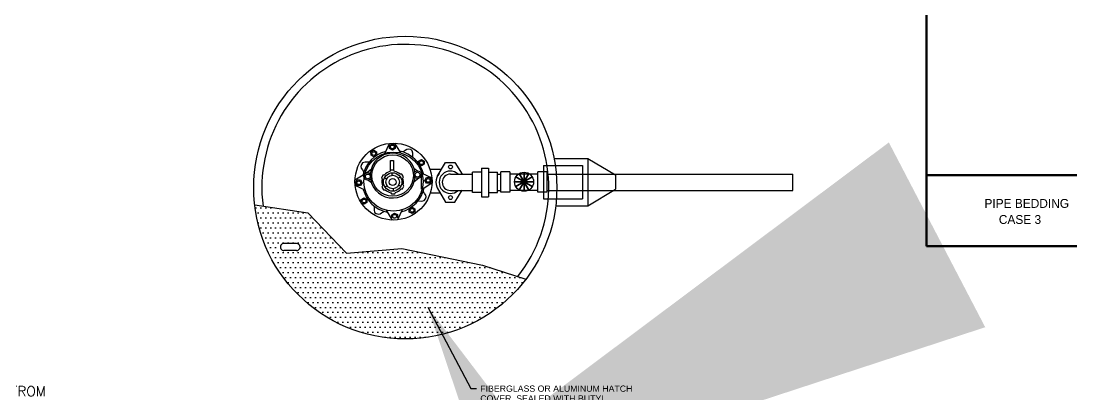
# Paper-space layout 'WS DET' of a CAD drawing. Header units: feet, sheet in inches. Extents: x -12.2 to 22.7, y -7.4 to 15.4.
# Drawn here: x 13.116 to 18.085, y 5.931 to 7.696 of the extents above; entities that cross this region are included whole.
import ezdxf
from ezdxf.enums import TextEntityAlignment as Align

# ---------------------------------------------------------------- set-up
doc = ezdxf.new("R2010")
doc.units = ezdxf.units.FT
doc.header["$MEASUREMENT"] = 0
for name, color, linetype in [('6', 6, 'Continuous'), ('N-ARROW', 7, 'Continuous'), ('PNT_MRK', 7, 'Continuous')]:
    doc.layers.add(name, color=color, linetype=linetype)
doc.layers.add('Border', color=118, linetype='Continuous', lineweight=70)
doc.styles.add('_TCW_TXTSTY_2B', font='arial.ttf', dxfattribs={"height": 0.130972})
doc.styles.add('ITALICC', font='simplex', dxfattribs={"height": 0.005333})
doc.styles.add('L100', font='simplex.shx', dxfattribs={"width": 0.7})
doc.styles.add('ROMANS', font='ROMANS.shx', dxfattribs={"height": 6})
doc.styles.add('SIMPLEX', font='simplex.shx', dxfattribs={"width": 0.9, "height": 0.08})
doc.dimstyles.new('ACE1', dxfattribs={"dimscale": 20, "dimtxt": 0.18, "dimasz": 0.15, "dimexe": 0.08, "dimexo": 0.05, "dimgap": 0.03, "dimtad": 1, "dimdsep": 46, "dimtxsty": 'L100', "dimcen": 0.03, "dimclrd": 256, "dimclre": 256, "dimclrt": 256, "dimaunit": 1, "dimadec": 0, "dimazin": 0, "dimtfac": 1, "dimtofl": 0, "dimtmove": 0, "dimatfit": 3, "dimfxl": 1, "dimtolj": 1, "dimtzin": 0, "dimarcsym": 0})

# ---------------------------------------------------------------- blocks, each defined once
blk = doc.blocks.new('STNDBLK', base_point=(0, 0))
at = {"layer": 'Border'}
for p, q in [((0, 10.2), (0, 0)), ((7.2, 10.2), (0, 10.2)), ((7.2, 0.4), (7.2, 10.2)), ((0, 0.8), (7.2, 0.8)), ((2.4, 0.8), (2.4, 0)), ((4.9, 0.8), (4.9, 0.4)), ((6, 0.4), (6, 0.8)), ((4.9, 0.4), (7.2, 0.4)), ((4.9, 0.4), (4.9, 0)), ((7.2, 0), (7.2, 0.4)), ((4.9, 0.2), (7.2, 0.2)), ((0, 0), (7.2, 0))]:
    blk.add_line(p, q, dxfattribs=at)
at = {"style": 'ITALICC'}
for s, p in [('CITY OF', (3.632, 0.561)), ('JACKSONVILLE', (3.632, 0.304)), ('STANDARD', (3.632, 0.047))]:
    blk.add_text(s, height=0.15, dxfattribs=at).set_placement(p, align=Align.CENTER)
at = {"style": 'SIMPLEX'}
blk.add_text('PLATE', height=0.075, dxfattribs=at).set_placement((6.078, 0.563))
for s, p in [('DATE DRAWN', (5.51, 0.295)), ('REVISED DATE', (5.561, 0.099))]:
    blk.add_text(s, height=0.075).set_placement(p, align=Align.MIDDLE)
for tag, height, p in [('SCALE', 0.09, (5.431, 0.618)), ('PLATE_NO.', 0.075, (6.796, 0.598))]:
    blk.add_attdef(tag, text='', height=height, dxfattribs=at).set_placement(p, align=Align.MIDDLE)
for tag, p in [('DATE_DRAWN', (6.486, 0.294)), ('REVDATE', (6.574, 0.103))]:
    blk.add_attdef(tag, text='', height=0.075).set_placement(p, align=Align.MIDDLE)

psp = doc.layouts.new('WS DET')

# ---------------------------------------------------------------- hatches: boundary and pattern name
at = {"layer": '6'}
h = psp.add_hatch(dxfattribs=at)
h.set_pattern_fill('DOTS', color=8, scale=0.376753, style=0)
h.set_pattern_definition([(0, (28.13044, -3.33703), (0.01177353, 0.02354706), [0, -0.02354706])])
h.paths.add_polyline_path([(15.50356, 6.4742), (15.29877, 6.5411), (14.91709, 6.61883), (14.65453, 6.59697), (14.4722, 6.78888), (14.22103, 6.82584, 0.6759357)])
h.paths.add_polyline_path([(14.41838, 6.60928), (14.35947, 6.60928, -1.000282), (14.35947, 6.64319), (14.41838, 6.64319, -1.000282)], flags=16)

# ---------------------------------------------------------------- linework, layer by layer
psp.add_line((16.76544, 6.89446), (16.76468, 6.97158), dxfattribs=at)
at = {"layer": 'N-ARROW'}
for p, q in [((14.83634, 7.06988), (14.85851, 7.11719)), ((14.85815, 7.10761), (14.87143, 7.11554)), ((14.85838, 7.09214), (14.85815, 7.10761)), ((14.87143, 7.11554), (14.88494, 7.10801)), ((14.91211, 7.07153), (14.88337, 7.11804)), ((14.88494, 7.10801), (14.88517, 7.09254)), ((14.77089, 7.07633), (14.78417, 7.08426)), ((14.77112, 7.06086), (14.77089, 7.07633)), ((14.78463, 7.05333), (14.77112, 7.06086)), ((14.78417, 7.08426), (14.79768, 7.07673)), ((14.79791, 7.06126), (14.78463, 7.05333)), ((14.79768, 7.07673), (14.79791, 7.06126)), ((14.87189, 7.08461), (14.85838, 7.09214)), ((14.88517, 7.09254), (14.87189, 7.08461)), ((14.93316, 7.0831), (14.92094, 7.07667)), ((14.94074, 7.08849), (14.93316, 7.0831)), ((14.94872, 7.08989), (14.94074, 7.08849)), ((14.95889, 7.0873), (14.94872, 7.08989)), ((14.96627, 7.08171), (14.95889, 7.0873)), ((14.96906, 7.07013), (14.96627, 7.08171)), ((14.96872, 7.05142), (14.96906, 7.07013)), ((14.72583, 7.01773), (14.72323, 7.00755)), ((14.72583, 7.01773), (14.72323, 7.00755)), ((14.72323, 7.00755), (14.72463, 6.99957)), ((14.72323, 7.00755), (14.72463, 6.99957)), ((14.73142, 7.02511), (14.72583, 7.01773)), ((14.73142, 7.02511), (14.72583, 7.01773)), ((14.743, 7.0279), (14.73142, 7.02511)), ((14.743, 7.0279), (14.73142, 7.02511)), ((14.76171, 7.02756), (14.743, 7.0279)), ((14.76171, 7.02756), (14.743, 7.0279)), ((14.86315, 6.98971), (14.86246, 7.03569)), ((14.86246, 7.03569), (14.87689, 7.03569)), ((14.87689, 7.03569), (14.87689, 6.99063)), ((14.99569, 7.03315), (15.00897, 7.04108)), ((14.99593, 7.01768), (14.99569, 7.03315)), ((15.00943, 7.01015), (14.99593, 7.01768)), ((15.00897, 7.04108), (15.02248, 7.03355)), ((15.02271, 7.01808), (15.00943, 7.01015)), ((15.02248, 7.03355), (15.02271, 7.01808)), ((15.08354, 6.95976), (15.12301, 7.0267)), ((15.12301, 7.0267), (15.16767, 7.0267)), ((15.12301, 7.0267), (15.16767, 7.0267)), ((15.16767, 7.0267), (15.20194, 6.97071)), ((15.58626, 7.01272), (15.58626, 6.85449)), ((15.58626, 7.01272), (15.77065, 7.01272)), ((15.63617, 7.04527), (15.79566, 7.04527)), ((15.77065, 7.01272), (15.77065, 6.85449)), ((15.79566, 7.04527), (15.92701, 6.96751)), ((15.79566, 7.04527), (15.79566, 6.82194)), ((14.7416, 6.97095), (14.69508, 6.94221)), ((14.72463, 6.99957), (14.73002, 6.992)), ((14.72463, 6.99957), (14.73002, 6.992)), ((14.73002, 6.992), (14.73645, 6.97977)), ((14.73002, 6.992), (14.73645, 6.97977)), ((14.74928, 6.97745), (14.77127, 6.9942)), ((14.82682, 6.96664), (14.82017, 6.9531)), ((14.83374, 6.96654), (14.82682, 6.96664)), ((14.86315, 6.98971), (14.85975, 6.98349)), ((14.8782, 6.99072), (14.86315, 6.98971)), ((14.87119, 6.96632), (14.87048, 6.97771)), ((14.88158, 6.98468), (14.8782, 6.99072)), ((14.90011, 6.95213), (14.90962, 6.95844)), ((14.91635, 6.97079), (14.90926, 6.97063)), ((14.92475, 6.95826), (14.91635, 6.97079)), ((14.9212, 6.95232), (14.92475, 6.95826)), ((14.97337, 6.99993), (14.98994, 6.98685)), ((15.00953, 6.89976), (15.00953, 6.97028)), ((15.01105, 6.97679), (15.05836, 6.95461)), ((15.10327, 6.99323), (15.05003, 6.99338)), ((15.14616, 6.97158), (15.25068, 6.97158)), ((15.2928, 6.98089), (15.25068, 6.98089)), ((15.25068, 6.88487), (15.25068, 6.98089)), ((15.2928, 6.99958), (15.32671, 6.99958)), ((15.2928, 6.99958), (15.2928, 6.86395)), ((15.32671, 6.99958), (15.32671, 6.86395)), ((15.32671, 6.98089), (15.36883, 6.98089)), ((15.36883, 6.88487), (15.36883, 6.98089)), ((15.36883, 6.97158), (15.38433, 6.97158)), ((15.38433, 6.88593), (15.38433, 6.98195)), ((15.42664, 6.98195), (15.38433, 6.98195)), ((15.42664, 6.98195), (15.42664, 6.88593)), ((15.42664, 6.97264), (15.55996, 6.97264)), ((15.53358, 6.95793), (15.45533, 6.91276)), ((15.53358, 6.91276), (15.45533, 6.95793)), ((15.45533, 6.91276), (15.53358, 6.95793)), ((15.45533, 6.95793), (15.53358, 6.91276)), ((15.51704, 6.97447), (15.47187, 6.89622)), ((15.51704, 6.89622), (15.47187, 6.97447)), ((15.47187, 6.89622), (15.51704, 6.97447)), ((15.47187, 6.97447), (15.51704, 6.89622)), ((15.49446, 6.89017), (15.49446, 6.98052)), ((15.49446, 6.98052), (15.49446, 6.89017)), ((15.60228, 6.98195), (15.55996, 6.98195)), ((15.55996, 6.88593), (15.55996, 6.98195)), ((15.60228, 6.98195), (15.60228, 6.88593)), ((15.60228, 6.97158), (16.76468, 6.97158)), ((15.92701, 6.96751), (15.92701, 6.8997)), ((14.74324, 6.89517), (14.69593, 6.91735)), ((14.69758, 6.93027), (14.70512, 6.94378)), ((14.70552, 6.91699), (14.69758, 6.93027)), ((14.70512, 6.94378), (14.72058, 6.94401)), ((14.72098, 6.91722), (14.70552, 6.91699)), ((14.72058, 6.94401), (14.72851, 6.93073)), ((14.72851, 6.93073), (14.72098, 6.91722)), ((14.7731, 6.92956), (14.75653, 6.94264)), ((14.82017, 6.9531), (14.82385, 6.94704)), ((14.82553, 6.91604), (14.82198, 6.9101)), ((14.82198, 6.9101), (14.83038, 6.89757)), ((14.84445, 6.94837), (14.83422, 6.95345)), ((14.84662, 6.91623), (14.83711, 6.90991)), ((14.90229, 6.91999), (14.91251, 6.91491)), ((14.91992, 6.90172), (14.92656, 6.91526)), ((14.92656, 6.91526), (14.92288, 6.92132)), ((14.99719, 6.95204), (14.9752, 6.93529)), ((15.01269, 6.90101), (15.05921, 6.92975)), ((15.02577, 6.94123), (15.03331, 6.95474)), ((15.03371, 6.92795), (15.02577, 6.94123)), ((15.03331, 6.95474), (15.04877, 6.95497)), ((15.04917, 6.92818), (15.03371, 6.92795)), ((15.04877, 6.95497), (15.0567, 6.94169)), ((15.0567, 6.94169), (15.04917, 6.92818)), ((15.08354, 6.90628), (15.12301, 6.83935)), ((15.53963, 6.93534), (15.44928, 6.93534)), ((15.44928, 6.93534), (15.53963, 6.93534)), ((14.72478, 6.85175), (14.73806, 6.85968)), ((14.73806, 6.85968), (14.75157, 6.85215)), ((14.83038, 6.89757), (14.83747, 6.89773)), ((14.86515, 6.88368), (14.86853, 6.87764)), ((14.86853, 6.87764), (14.88358, 6.87865)), ((14.87554, 6.90204), (14.87625, 6.89065)), ((14.88358, 6.87865), (14.88699, 6.88486)), ((14.91299, 6.90182), (14.91992, 6.90172)), ((15.02427, 6.87996), (15.01784, 6.89219)), ((15.02966, 6.87238), (15.02427, 6.87996)), ((15.02846, 6.85423), (15.03106, 6.86441)), ((15.03106, 6.86441), (15.02966, 6.87238)), ((15.09818, 6.88145), (15.051, 6.88159)), ((15.14616, 6.89446), (15.25068, 6.89446)), ((15.16767, 6.83935), (15.20194, 6.89533)), ((15.2928, 6.88487), (15.25068, 6.88487)), ((15.2928, 6.86395), (15.32671, 6.86395)), ((15.32671, 6.88487), (15.36883, 6.88487)), ((15.36883, 6.89446), (15.38433, 6.89446)), ((15.42664, 6.88593), (15.38433, 6.88593)), ((15.42664, 6.89553), (15.55996, 6.89553)), ((15.60228, 6.88593), (15.55996, 6.88593)), ((15.60228, 6.89446), (16.76544, 6.89446)), ((15.79566, 6.82194), (15.92701, 6.8997)), ((14.72501, 6.83628), (14.72478, 6.85175)), ((14.73852, 6.82875), (14.72501, 6.83628)), ((14.7518, 6.83668), (14.73852, 6.82875)), ((14.75157, 6.85215), (14.7518, 6.83668)), ((14.78556, 6.82054), (14.78522, 6.80183)), ((14.95162, 6.80756), (14.9649, 6.81549)), ((14.95186, 6.79209), (14.95162, 6.80756)), ((14.9649, 6.81549), (14.97841, 6.80796)), ((14.97841, 6.80796), (14.97864, 6.79249)), ((14.99258, 6.8444), (15.01129, 6.84406)), ((15.01129, 6.84406), (15.02287, 6.84685)), ((15.02287, 6.84685), (15.02846, 6.85423)), ((15.12301, 6.83935), (15.16767, 6.83935)), ((15.58626, 6.85449), (15.77065, 6.85449)), ((15.64437, 6.82194), (15.79566, 6.82194)), ((14.78522, 6.80183), (14.78802, 6.79025)), ((14.78802, 6.79025), (14.7954, 6.78466)), ((14.7954, 6.78466), (14.80557, 6.78207)), ((14.80557, 6.78207), (14.81355, 6.78346)), ((14.81355, 6.78346), (14.82113, 6.78886)), ((14.82113, 6.78886), (14.83335, 6.79529)), ((14.84217, 6.80043), (14.87091, 6.75392)), ((14.86911, 6.77942), (14.88239, 6.78735)), ((14.86935, 6.76395), (14.86911, 6.77942)), ((14.88239, 6.78735), (14.8959, 6.77982)), ((14.91795, 6.80208), (14.89577, 6.75476)), ((14.8959, 6.77982), (14.89613, 6.76435)), ((14.96536, 6.78456), (14.95186, 6.79209)), ((14.97864, 6.79249), (14.96536, 6.78456)), ((14.41839, 6.64319), (14.35947, 6.64319)), ((14.41839, 6.60928), (14.35947, 6.60928)), ((15.24256, 5.95741), (15.26987, 5.95741))]:
    psp.add_line(p, q, dxfattribs=at)
psp.add_lwpolyline([(14.22103, 6.82584), (14.4722, 6.78888), (14.65453, 6.59697), (14.91709, 6.61883), (15.29877, 6.5411), (15.50356, 6.4742)], dxfattribs=at)
for centre, radius in [((14.93293, 6.90765), 0.71658), ((14.87714, 6.93598), 0.18217), ((14.87166, 7.10007), 0.00879), ((14.87714, 6.93598), 0.13998), ((14.87324, 6.96474), 0.09816), ((14.7844, 7.06879), 0.00879), ((15.0092, 7.02561), 0.00879), ((15.1469, 7.00542), 0.0092), ((14.7558, 6.96065), 0.01802), ((14.7558, 6.96065), 0.01127), ((14.87337, 6.93418), 0.04363), ((14.87337, 6.93418), 0.03221), ((14.99067, 6.96884), 0.01802), ((14.99067, 6.96884), 0.01127), ((15.49446, 6.93534), 0.04517), ((14.71305, 6.9305), 0.00879), ((14.87337, 6.93418), 0.01616), ((15.04124, 6.94146), 0.00879), ((15.1469, 6.86062), 0.0092), ((14.73829, 6.84422), 0.00879), ((14.96513, 6.80002), 0.00879), ((14.88262, 6.77188), 0.00879)]:
    psp.add_circle(centre, radius, dxfattribs=at)
for centre, radius, start, end in [((14.93293, 6.90765), 0.67816, 321.64966, 187.42245), ((14.87714, 6.93598), 0.14735, 104.41282, 168.44226), ((14.87324, 6.96474), 0.10614, 9.17366, 174.82074), ((14.87714, 6.93598), 0.14735, 14.41282, 78.44226), ((14.87337, 6.93418), 0.05116, 105.43963, 140.76417), ((14.87337, 6.93418), 0.05116, 45.43963, 80.76417), ((15.14616, 6.93302), 0.06809, 142.07049, 217.92951), ((15.14616, 6.93302), 0.05298, 46.69774, 313.30226), ((15.14616, 6.93302), 0.03856, 90, 270), ((14.87324, 6.96474), 0.10614, 189.17366, 354.82074), ((14.87337, 6.93418), 0.05116, 165.43963, 200.76417), ((14.87714, 6.93598), 0.14735, 284.41282, 348.44226), ((14.87337, 6.93418), 0.05116, 345.43963, 20.76417), ((14.87714, 6.93598), 0.14735, 194.41282, 258.44226), ((14.87337, 6.93418), 0.05116, 225.43963, 260.76417), ((14.87337, 6.93418), 0.05116, 285.43963, 320.76417), ((14.35947, 6.62623), 0.01695, 89.99947, 270.00053), ((14.41839, 6.62623), 0.01695, 270.00039, 89.99961)]:
    psp.add_arc(centre, radius, start, end, dxfattribs=at)

# ---------------------------------------------------------------- block references
at = {"layer": 'PNT_MRK', "xscale": 0.4204530444585977, "yscale": 0.4204530444585977, "zscale": 0.4204530444585977}
psp.add_blockref('STNDBLK', (17.39628, 6.62967), dxfattribs=at).add_auto_attribs({'DATE_DRAWN': '8-5-79', 'REVDATE': '5-12-94', 'PLATE_NO.': 'D-803', 'SCALE': 'N.T.S.'})

# ---------------------------------------------------------------- texts
at = {"layer": 'N-ARROW', "attachment_point": 1}
for s, insert, char_height, width, line_spacing_factor, style in [("TANK SHOULD BE SET 5' MINIMUM FROM NEAREST EXTERIOR WALL OF THE HOUSE.", (11.94477, 5.96741), 0.0470941, 1.5213083, 0.971429, 'ROMANS'), ('FIBERGLASS OR ALUMINUM HATCH COVER, SEALED WITH BUTYL RUBBER OR EQUAL AND SECURED WITH SS BOLTS.', (15.28745, 5.9708), 0.0296065, 0.7299324, 0.942403, '_TCW_TXTSTY_2B')]:
    psp.add_mtext(s, dxfattribs=dict(at, insert=insert, char_height=char_height, width=width, line_spacing_factor=line_spacing_factor, style=style))
at = {"layer": 'PNT_MRK'}
for s, p in [('PIPE BEDDING  ', (17.67109, 6.81172)), ('  CASE 3        ', (17.70773, 6.73564))]:
    psp.add_text(s, height=0.0420453, dxfattribs=at).set_placement(p)

# ---------------------------------------------------------------- leaders
at = {"layer": 'N-ARROW'}
for points in [[(14.78612, 5.2983), (15.47611, 5.65767), (15.53281, 5.65767)], [(15.03915, 6.34207), (15.24256, 5.95741)]]:
    psp.add_leader(points, dimstyle='ACE1', override={"dimgap": 0.03, "dimtad": 0}, dxfattribs=at)

doc.saveas('drawing.dxf')
